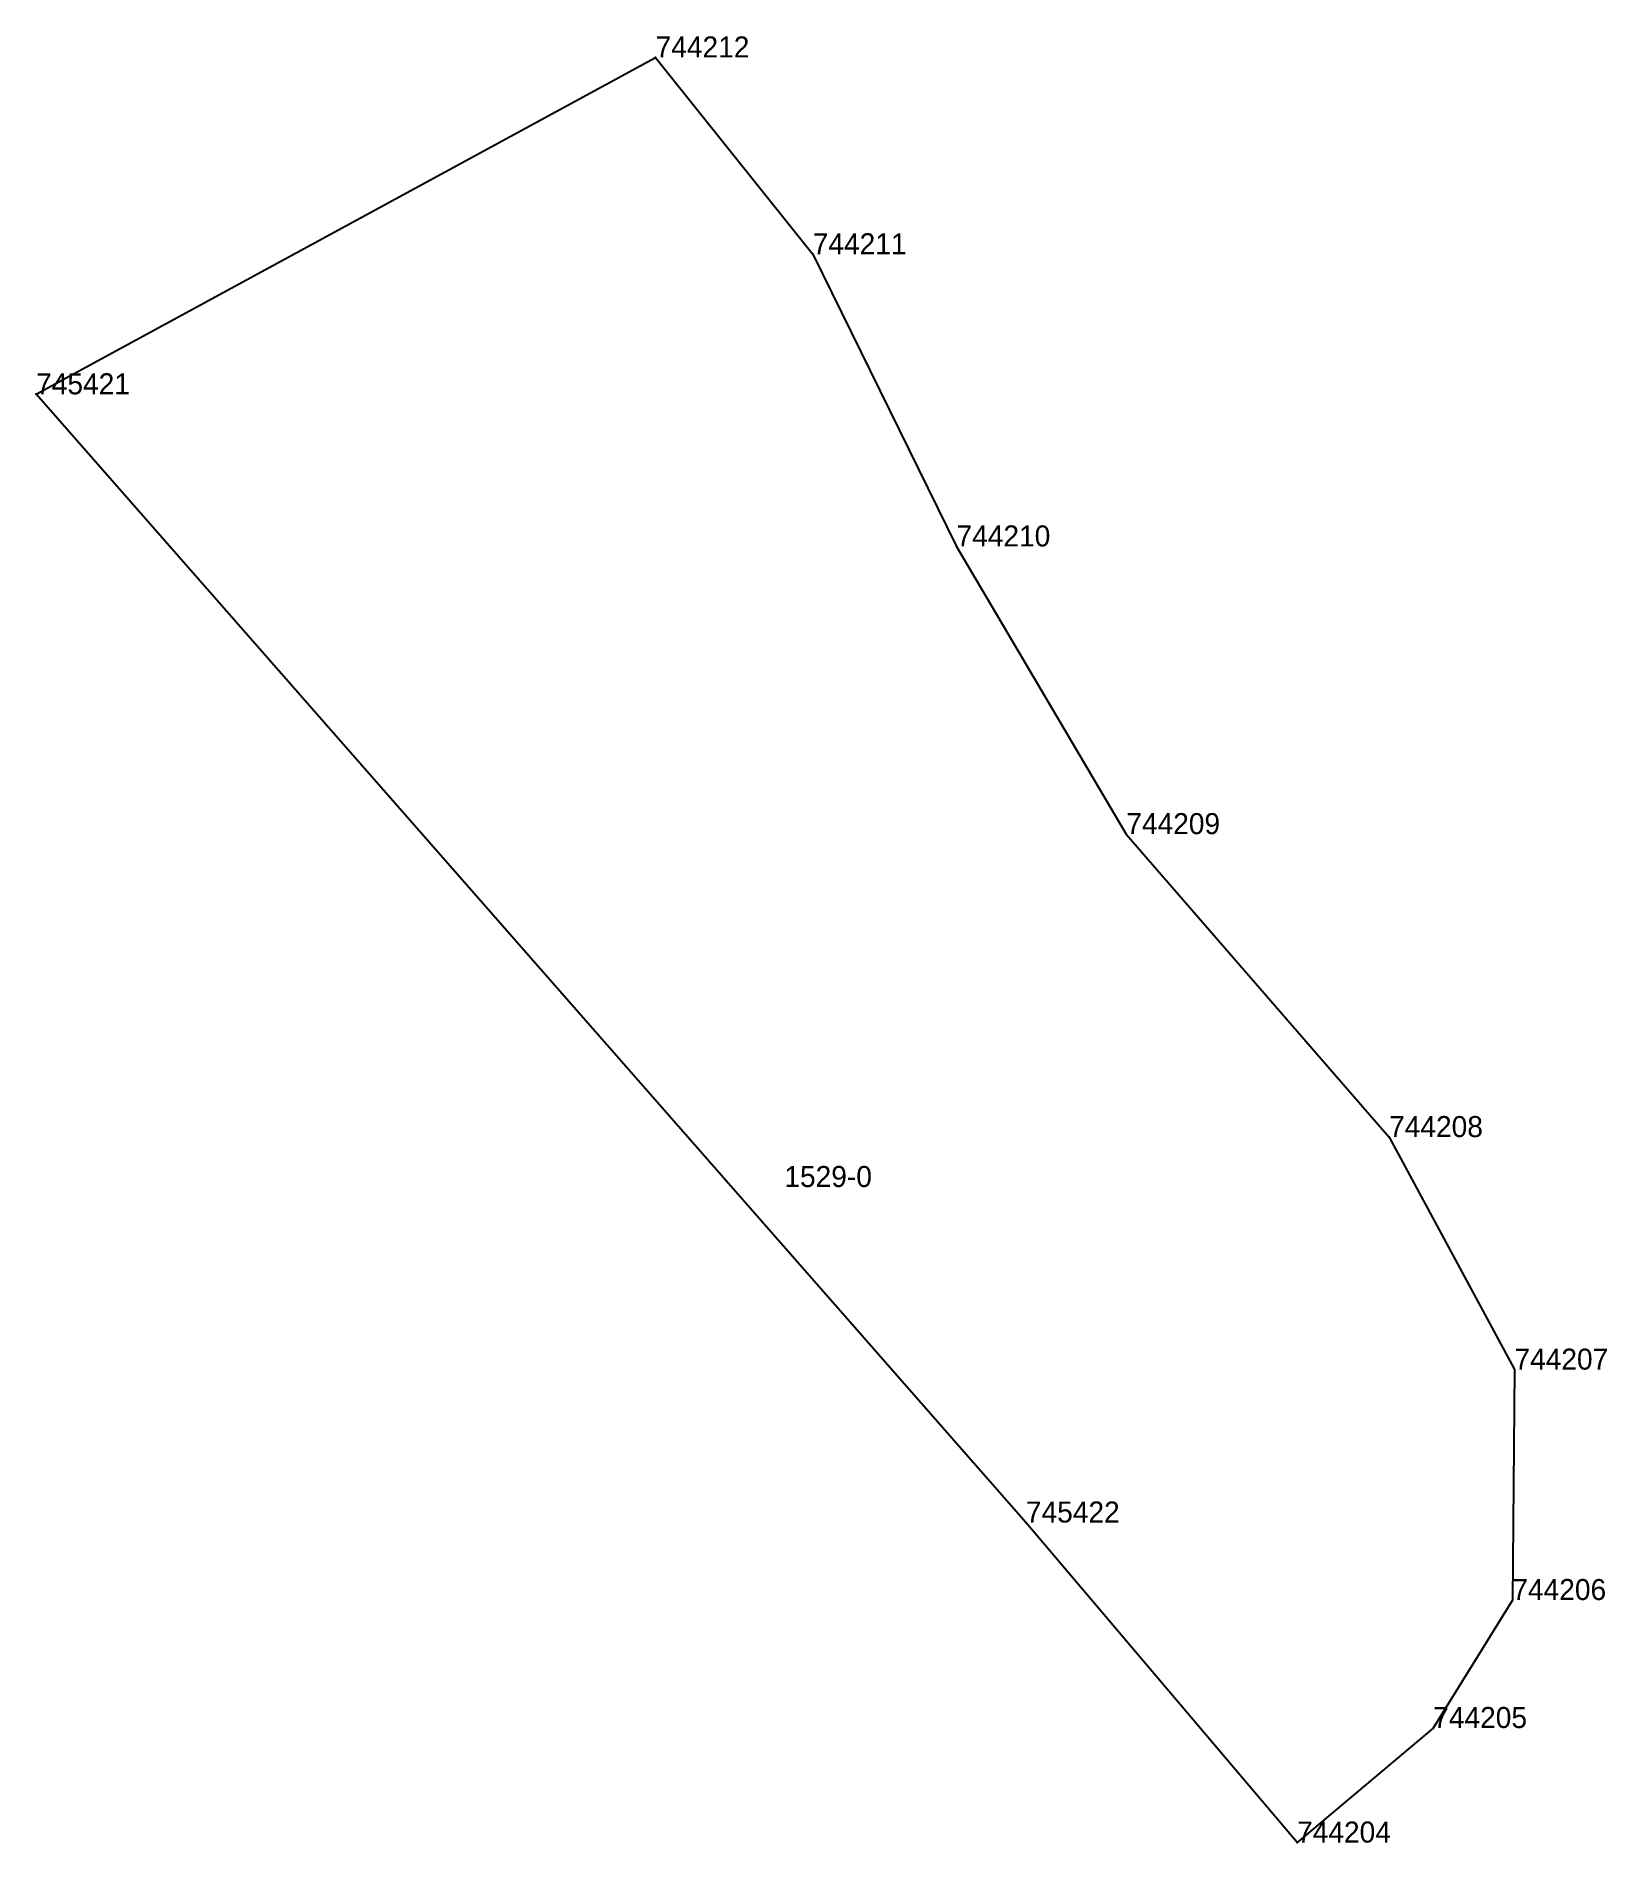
# Model space of a CAD drawing. Extents: x 7500139 to 7500198.8, y 4691403.6 to 4691472.3.
import ezdxf

# ---------------------------------------------------------------- set-up
doc = ezdxf.new("R2010")
doc.units = 0

msp = doc.modelspace()

# ---------------------------------------------------------------- linework, layer by layer
at = {"layer": 'Parcela Baze'}
msp.add_lwpolyline([(7500162.57, 4691471.523), (7500168.55, 4691464.033), (7500174.02, 4691452.913), (7500180.48, 4691441.964), (7500190.48, 4691430.434), (7500195.25, 4691421.584), (7500195.17, 4691412.815), (7500192.159, 4691407.945), (7500186.979, 4691403.585), (7500176.66, 4691415.765), (7500139, 4691458.703), (7500162.57, 4691471.523)], dxfattribs=at)
at = {"layer": 'Pikat'}
for p in [(7500162.57, 4691471.523), (7500168.55, 4691464.033), (7500139, 4691458.703), (7500174.02, 4691452.913), (7500180.48, 4691441.964), (7500190.48, 4691430.434), (7500195.25, 4691421.584), (7500176.66, 4691415.765), (7500195.17, 4691412.815), (7500192.159, 4691407.945), (7500186.979, 4691403.585)]:
    msp.add_point(p, dxfattribs=at)

# ---------------------------------------------------------------- texts
at = {"layer": 'Nr e Pikave Gjeodezike te Parceles Baze'}
for s, p in [('744212', (7500162.57, 4691471.523)), ('744211', (7500168.55, 4691464.033)), ('745421', (7500139, 4691458.703)), ('744210', (7500174.02, 4691452.913)), ('744209', (7500180.48, 4691441.964)), ('744208', (7500190.48, 4691430.434)), ('744207', (7500195.25, 4691421.584)), ('745422', (7500176.66, 4691415.765)), ('744206', (7500195.17, 4691412.815)), ('744205', (7500192.159, 4691407.945)), ('744204', (7500186.979, 4691403.585))]:
    msp.add_text(s, height=0.8, dxfattribs=at).set_placement(p)
at = {"layer": 'Nr Parceles Baze'}
msp.add_text('1529-0', height=0.8, dxfattribs=at).set_placement((7500167.47, 4691428.534))

doc.saveas('drawing.dxf')
